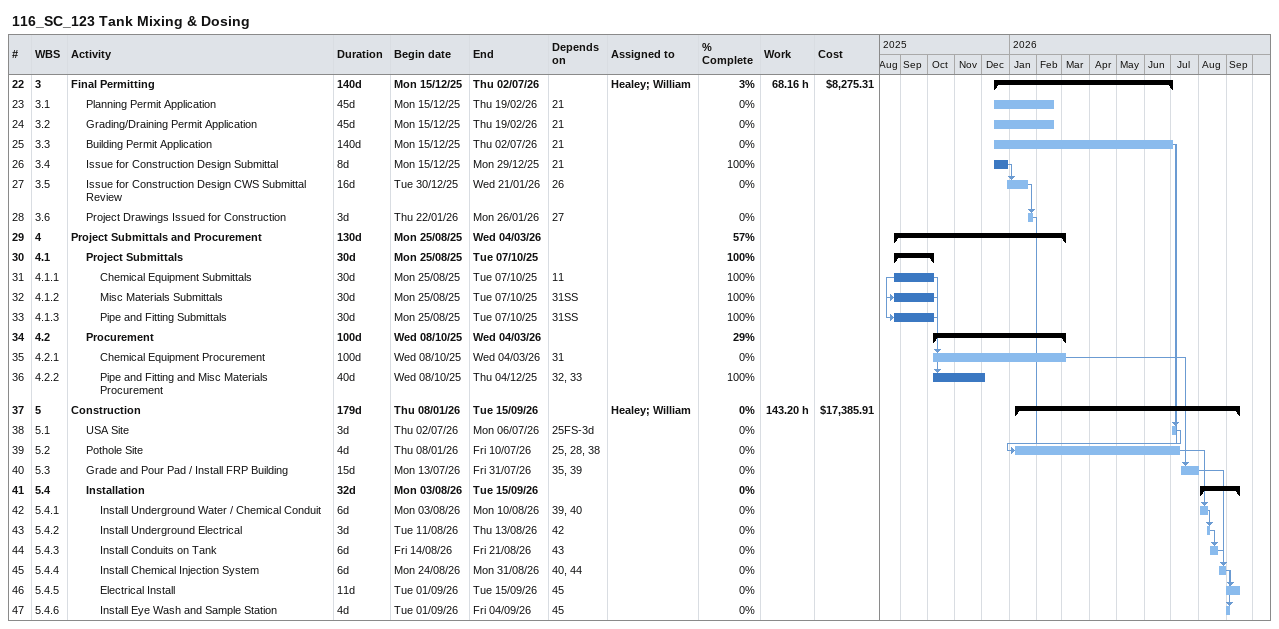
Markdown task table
116_SC_123 Tank Mixing & Dosing

| ID | WBS | Task | Duration | Start | Finish | Predecessors | Resources | % complete | Work (h) | Cost ($) |
|---|---|---|---|---|---|---|---|---|---|---|
| 22 | 3 | **Final Permitting** | 140d | 2025-12-15 | 2026-07-02 |  | Healey; William | 3 | 68.16 | 8275.31 |
| 23 | 3.1 | Planning Permit Application | 45d | 2025-12-15 | 2026-02-19 | 21 |  | 0 |  |  |
| 24 | 3.2 | Grading/Draining Permit Application | 45d | 2025-12-15 | 2026-02-19 | 21 |  | 0 |  |  |
| 25 | 3.3 | Building Permit Application | 140d | 2025-12-15 | 2026-07-02 | 21 |  | 0 |  |  |
| 26 | 3.4 | Issue for Construction Design Submittal | 8d | 2025-12-15 | 2025-12-29 | 21 |  | 100 |  |  |
| 27 | 3.5 | Issue for Construction Design CWS Submittal Review | 16d | 2025-12-30 | 2026-01-21 | 26 |  | 0 |  |  |
| 28 | 3.6 | Project Drawings Issued for Construction | 3d | 2026-01-22 | 2026-01-26 | 27 |  | 0 |  |  |
| 29 | 4 | **Project Submittals and Procurement** | 130d | 2025-08-25 | 2026-03-04 |  |  | 57 |  |  |
| 30 | 4.1 | **Project Submittals** | 30d | 2025-08-25 | 2025-10-07 |  |  | 100 |  |  |
| 31 | 4.1.1 | Chemical Equipment Submittals | 30d | 2025-08-25 | 2025-10-07 | 11 |  | 100 |  |  |
| 32 | 4.1.2 | Misc Materials Submittals | 30d | 2025-08-25 | 2025-10-07 | 31SS |  | 100 |  |  |
| 33 | 4.1.3 | Pipe and Fitting Submittals | 30d | 2025-08-25 | 2025-10-07 | 31SS |  | 100 |  |  |
| 34 | 4.2 | **Procurement** | 100d | 2025-10-08 | 2026-03-04 |  |  | 29 |  |  |
| 35 | 4.2.1 | Chemical Equipment Procurement | 100d | 2025-10-08 | 2026-03-04 | 31 |  | 0 |  |  |
| 36 | 4.2.2 | Pipe and Fitting and Misc Materials Procurement | 40d | 2025-10-08 | 2025-12-04 | 32, 33 |  | 100 |  |  |
| 37 | 5 | **Construction** | 179d | 2026-01-08 | 2026-09-15 |  | Healey; William | 0 | 143.20 | 17385.91 |
| 38 | 5.1 | USA Site | 3d | 2026-07-02 | 2026-07-06 | 25FS-3d |  | 0 |  |  |
| 39 | 5.2 | Pothole Site | 4d | 2026-01-08 | 2026-07-10 | 25, 28, 38 |  | 0 |  |  |
| 40 | 5.3 | Grade and Pour Pad / Install FRP Building | 15d | 2026-07-13 | 2026-07-31 | 35, 39 |  | 0 |  |  |
| 41 | 5.4 | **Installation** | 32d | 2026-08-03 | 2026-09-15 |  |  | 0 |  |  |
| 42 | 5.4.1 | Install Underground Water / Chemical Conduit | 6d | 2026-08-03 | 2026-08-10 | 39, 40 |  | 0 |  |  |
| 43 | 5.4.2 | Install Underground Electrical | 3d | 2026-08-11 | 2026-08-13 | 42 |  | 0 |  |  |
| 44 | 5.4.3 | Install Conduits on Tank | 6d | 2026-08-14 | 2026-08-21 | 43 |  | 0 |  |  |
| 45 | 5.4.4 | Install Chemical Injection System | 6d | 2026-08-24 | 2026-08-31 | 40, 44 |  | 0 |  |  |
| 46 | 5.4.5 | Electrical Install | 11d | 2026-09-01 | 2026-09-15 | 45 |  | 0 |  |  |
| 47 | 5.4.6 | Install Eye Wash and Sample Station | 4d | 2026-09-01 | 2026-09-04 | 45 |  | 0 |  |  |
